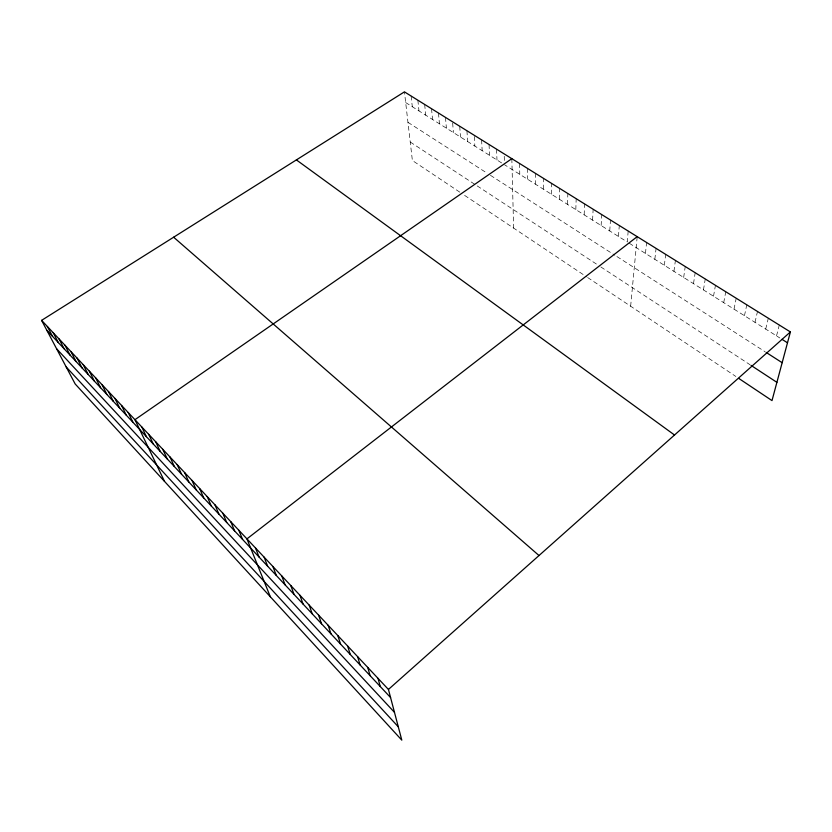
<?xml version="1.0" encoding="UTF-8"?>
<svg xmlns="http://www.w3.org/2000/svg" width="832" height="832" viewBox="0 0 832 832"><rect width="100%" height="100%" fill="white"/><g stroke="black" fill="none" stroke-linecap="round" stroke-linejoin="round"><path stroke-width="0.62" stroke-dasharray="4.16 3.12" d="M543.296 189.145L543.327 178.266M551.304 194.178L551.408 183.29M559.385 199.264L559.582 188.375M567.559 204.402L567.84 193.502M575.817 209.602L576.181 198.702M584.158 214.854L584.615 203.944M592.592 220.158L593.143 209.248M601.12 225.524L601.765 214.614M609.742 230.953L610.48 220.033M618.457 236.434L619.289 225.514M628.191 231.057L627.266 241.977L504.514 164.736M630.646 306.228L637.198 236.652M645.455 253.417L646.589 242.497M654.836 259.324L656.084 248.404M664.331 265.294L665.694 254.374M673.941 271.346L675.407 260.426M683.665 277.451L685.246 266.542M693.493 283.639L695.198 272.73M703.446 289.9L705.266 279.001M713.513 296.234L715.458 285.334M723.705 302.65L725.774 291.751M734.011 309.14L736.216 298.251M744.453 315.702L746.793 304.824M755.009 322.348L757.494 311.48M765.71 329.077L768.321 318.219M776.537 335.889L779.293 325.042M405.673 102.554L502.362 163.384M629.242 243.225L779.823 337.958M407.971 122.346L486.314 172.671M490.454 175.323L614.796 255.195M616.928 256.568L765.128 351.759M410.249 142.033L475.197 184.61M477.194 185.91L598.78 265.595M600.839 266.958L750.038 364.738M459.794 192.161L412.381 160.514L404.435 91.863M464.61 195.385L586.674 276.869M587.662 277.534L735.873 376.48M411.122 96.023L412.298 106.725M417.862 100.214L418.985 110.926M424.663 104.447L425.734 115.18M431.538 108.722L432.546 119.465M438.485 113.048L439.431 123.791M445.494 117.406L446.378 128.17M452.66 123.001L453.398 132.579M459.722 126.256L460.481 137.041M466.939 130.749L467.636 141.544M474.302 136.479L474.864 146.089M481.603 139.87L482.165 150.686M489.05 144.498L489.538 155.324M496.558 149.167L496.985 160.004M504.234 156.302L504.39 161.127M511.836 158.673L513.614 228.093M519.584 163.488L519.782 174.356M527.415 168.366L527.54 179.234M535.33 173.285L535.382 184.163"/><path stroke-width="1.25" d="M41.6 320.362L388.44 689.447L401.804 740.137L75.171 383.968L41.6 320.362L404.435 91.863L790.4 331.947L772.002 400.598L738.826 378.456M388.44 689.447L790.4 331.947M637.198 236.652L246.948 538.876L270.327 596.762M511.836 158.673L134.94 419.692L164.528 481.406M782.018 339.342L787.498 342.784M766.178 352.435L782.153 362.7M751.057 365.404L776.89 382.335M296.39 159.91L674.523 435.011M173.638 237.214L539.011 555.537M46.873 330.346L390.582 697.549M56.576 348.743L394.482 712.348M66.196 366.964L398.289 726.804M47.341 326.466L52.572 336.44M53.134 332.634L58.344 342.597M58.999 338.874L64.178 348.826M64.938 345.186L70.075 355.129M70.938 351.572L76.034 361.504M77.012 358.041L82.066 367.952M83.148 364.572L88.171 374.462M89.357 371.176L94.338 381.056M95.638 377.863L100.589 387.733M102.003 384.634L106.902 394.472M108.43 391.477L113.287 401.305M114.941 398.403L119.756 408.21M121.534 405.413L126.298 415.199M128.201 412.506L132.912 422.271M141.773 426.951L146.39 436.665M148.689 434.314L153.254 443.997M155.688 441.761L160.191 451.412M162.77 449.301L167.222 458.931M169.946 456.934L174.346 466.534M177.206 464.662L181.542 474.23M184.569 472.493L188.843 482.019M192.015 480.418L196.227 489.913M199.566 488.446L203.705 497.9M207.21 496.579L211.286 506.002M214.947 504.826L218.962 514.197M222.789 513.167L226.73 522.496M230.734 521.622L234.603 530.91M238.784 530.192L242.58 539.427M255.466 547.934L259.095 557.076M264.108 557.128L267.644 566.218M272.865 566.457L276.318 575.474M281.746 575.91L285.106 584.875M290.763 585.499L294.029 594.391M299.894 595.223L303.066 604.053M309.171 605.082L312.239 613.85M318.573 615.098L321.537 623.792M328.12 625.248L330.98 633.87M337.802 635.554L340.548 644.103M347.63 646.017L350.262 654.472M357.604 656.625L360.121 665.007M367.723 667.399L370.126 675.698M378.009 678.34L380.276 686.546"/></g></svg>
